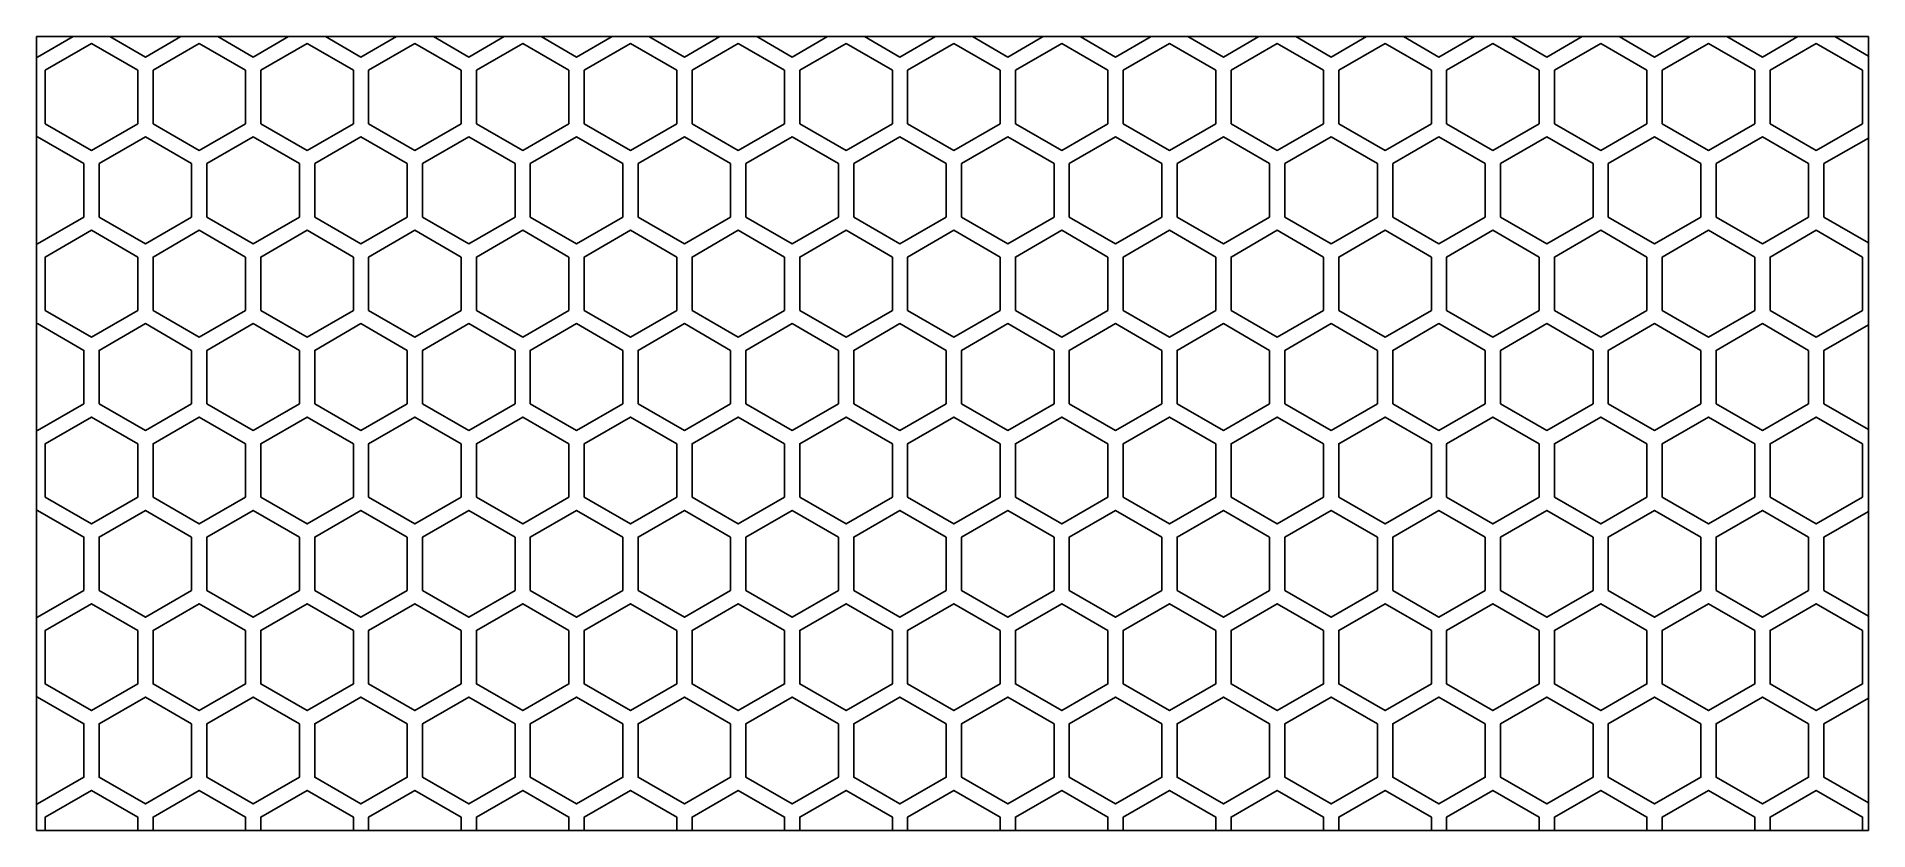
# Model space of a CAD drawing. Header units: millimetres. Extents: x -15.4 to 44.6, y 16.6 to 42.6.
import ezdxf

# ---------------------------------------------------------------- set-up
doc = ezdxf.new("R2010")
doc.units = ezdxf.units.MM
doc.layers.add('background', color=7, linetype='Continuous')
doc.layers.add('outline', color=3, linetype='Continuous')

msp = doc.modelspace()

# ---------------------------------------------------------------- linework, layer by layer
at = {"layer": 'background'}
for points in [[(-15.417, 42.566), (-14.225, 42.566), (-15.386, 41.896), (-15.417, 41.914)], [(-12.105, 41.463), (-13.62, 42.338), (-15.136, 41.463), (-15.136, 39.713), (-13.62, 38.838), (-12.105, 39.713)], [(-10.694, 42.566), (-11.855, 41.896), (-13.015, 42.566)], [(-8.573, 41.463), (-10.089, 42.338), (-11.605, 41.463), (-11.605, 39.713), (-10.089, 38.838), (-8.573, 39.713)], [(-7.163, 42.566), (-8.323, 41.896), (-9.484, 42.566)], [(-5.042, 41.463), (-6.558, 42.338), (-8.073, 41.463), (-8.073, 39.713), (-6.558, 38.838), (-5.042, 39.713)], [(-3.632, 42.566), (-4.792, 41.896), (-5.953, 42.566)], [(-1.511, 41.463), (-3.027, 42.338), (-4.542, 41.463), (-4.542, 39.713), (-3.027, 38.838), (-1.511, 39.713)], [(-0.101, 42.566), (-1.261, 41.896), (-2.422, 42.566)], [(2.02, 41.463), (0.504, 42.338), (-1.011, 41.463), (-1.011, 39.713), (0.504, 38.838), (2.02, 39.713)], [(3.43, 42.566), (2.27, 41.896), (1.11, 42.566)], [(5.551, 41.463), (4.035, 42.338), (2.52, 41.463), (2.52, 39.713), (4.035, 38.838), (5.551, 39.713)], [(6.961, 42.566), (5.801, 41.896), (4.641, 42.566)], [(9.082, 41.463), (7.566, 42.338), (6.051, 41.463), (6.051, 39.713), (7.566, 38.838), (9.082, 39.713)], [(10.492, 42.566), (9.332, 41.896), (8.172, 42.566)], [(12.613, 41.463), (11.098, 42.338), (9.582, 41.463), (9.582, 39.713), (11.098, 38.838), (12.613, 39.713)], [(14.023, 42.566), (12.863, 41.896), (11.703, 42.566)], [(16.144, 41.463), (14.629, 42.338), (13.113, 41.463), (13.113, 39.713), (14.629, 38.838), (16.144, 39.713)], [(17.554, 42.566), (16.394, 41.896), (15.234, 42.566)], [(19.675, 41.463), (18.16, 42.338), (16.644, 41.463), (16.644, 39.713), (18.16, 38.838), (19.675, 39.713)], [(21.086, 42.566), (19.925, 41.896), (18.765, 42.566)], [(23.206, 41.463), (21.691, 42.338), (20.175, 41.463), (20.175, 39.713), (21.691, 38.838), (23.206, 39.713)], [(24.617, 42.566), (23.456, 41.896), (22.296, 42.566)], [(26.737, 41.463), (25.222, 42.338), (23.706, 41.463), (23.706, 39.713), (25.222, 38.838), (26.737, 39.713)], [(28.148, 42.566), (26.987, 41.896), (25.827, 42.566)], [(30.269, 41.463), (28.753, 42.338), (27.237, 41.463), (27.237, 39.713), (28.753, 38.838), (30.269, 39.713)], [(31.679, 42.566), (30.519, 41.896), (29.358, 42.566)], [(33.8, 41.463), (32.284, 42.338), (30.769, 41.463), (30.769, 39.713), (32.284, 38.838), (33.8, 39.713)], [(35.21, 42.566), (34.05, 41.896), (32.889, 42.566)], [(37.331, 41.463), (35.815, 42.338), (34.3, 41.463), (34.3, 39.713), (35.815, 38.838), (37.331, 39.713)], [(38.741, 42.566), (37.581, 41.896), (36.42, 42.566)], [(40.862, 41.463), (39.346, 42.338), (37.831, 41.463), (37.831, 39.713), (39.346, 38.838), (40.862, 39.713)], [(42.272, 42.566), (41.112, 41.896), (39.952, 42.566)], [(44.393, 41.463), (42.877, 42.338), (41.362, 41.463), (41.362, 39.713), (42.877, 38.838), (44.393, 39.713)], [(44.583, 42.566), (44.583, 41.93), (43.483, 42.566)], [(-15.417, 39.262), (-15.386, 39.28), (-13.87, 38.405), (-13.87, 36.655), (-15.386, 35.78), (-15.417, 35.798)], [(-10.339, 38.405), (-11.855, 39.28), (-13.37, 38.405), (-13.37, 36.655), (-11.855, 35.78), (-10.339, 36.655)], [(-6.808, 38.405), (-8.323, 39.28), (-9.839, 38.405), (-9.839, 36.655), (-8.323, 35.78), (-6.808, 36.655)], [(-3.277, 38.405), (-4.792, 39.28), (-6.308, 38.405), (-6.308, 36.655), (-4.792, 35.78), (-3.277, 36.655)], [(0.254, 38.405), (-1.261, 39.28), (-2.777, 38.405), (-2.777, 36.655), (-1.261, 35.78), (0.254, 36.655)], [(3.785, 38.405), (2.27, 39.28), (0.754, 38.405), (0.754, 36.655), (2.27, 35.78), (3.785, 36.655)], [(7.316, 38.405), (5.801, 39.28), (4.285, 38.405), (4.285, 36.655), (5.801, 35.78), (7.316, 36.655)], [(10.848, 38.405), (9.332, 39.28), (7.816, 38.405), (7.816, 36.655), (9.332, 35.78), (10.848, 36.655)], [(14.379, 38.405), (12.863, 39.28), (11.348, 38.405), (11.348, 36.655), (12.863, 35.78), (14.379, 36.655)], [(17.91, 38.405), (16.394, 39.28), (14.879, 38.405), (14.879, 36.655), (16.394, 35.78), (17.91, 36.655)], [(21.441, 38.405), (19.925, 39.28), (18.41, 38.405), (18.41, 36.655), (19.925, 35.78), (21.441, 36.655)], [(24.972, 38.405), (23.456, 39.28), (21.941, 38.405), (21.941, 36.655), (23.456, 35.78), (24.972, 36.655)], [(28.503, 38.405), (26.987, 39.28), (25.472, 38.405), (25.472, 36.655), (26.987, 35.78), (28.503, 36.655)], [(32.034, 38.405), (30.519, 39.28), (29.003, 38.405), (29.003, 36.655), (30.519, 35.78), (32.034, 36.655)], [(35.565, 38.405), (34.05, 39.28), (32.534, 38.405), (32.534, 36.655), (34.05, 35.78), (35.565, 36.655)], [(39.096, 38.405), (37.581, 39.28), (36.065, 38.405), (36.065, 36.655), (37.581, 35.78), (39.096, 36.655)], [(42.627, 38.405), (41.112, 39.28), (39.596, 38.405), (39.596, 36.655), (41.112, 35.78), (42.627, 36.655)], [(44.583, 35.814), (43.127, 36.655), (43.127, 38.405), (44.583, 39.245)], [(-12.105, 35.347), (-13.62, 36.222), (-15.136, 35.347), (-15.136, 33.597), (-13.62, 32.722), (-12.105, 33.597)], [(-8.573, 35.347), (-10.089, 36.222), (-11.605, 35.347), (-11.605, 33.597), (-10.089, 32.722), (-8.573, 33.597)], [(-5.042, 35.347), (-6.558, 36.222), (-8.073, 35.347), (-8.073, 33.597), (-6.558, 32.722), (-5.042, 33.597)], [(-1.511, 35.347), (-3.027, 36.222), (-4.542, 35.347), (-4.542, 33.597), (-3.027, 32.722), (-1.511, 33.597)], [(2.02, 35.347), (0.504, 36.222), (-1.011, 35.347), (-1.011, 33.597), (0.504, 32.722), (2.02, 33.597)], [(5.551, 35.347), (4.035, 36.222), (2.52, 35.347), (2.52, 33.597), (4.035, 32.722), (5.551, 33.597)], [(9.082, 35.347), (7.566, 36.222), (6.051, 35.347), (6.051, 33.597), (7.566, 32.722), (9.082, 33.597)], [(12.613, 35.347), (11.098, 36.222), (9.582, 35.347), (9.582, 33.597), (11.098, 32.722), (12.613, 33.597)], [(16.144, 35.347), (14.629, 36.222), (13.113, 35.347), (13.113, 33.597), (14.629, 32.722), (16.144, 33.597)], [(19.675, 35.347), (18.16, 36.222), (16.644, 35.347), (16.644, 33.597), (18.16, 32.722), (19.675, 33.597)], [(23.206, 35.347), (21.691, 36.222), (20.175, 35.347), (20.175, 33.597), (21.691, 32.722), (23.206, 33.597)], [(26.737, 35.347), (25.222, 36.222), (23.706, 35.347), (23.706, 33.597), (25.222, 32.722), (26.737, 33.597)], [(30.269, 35.347), (28.753, 36.222), (27.237, 35.347), (27.237, 33.597), (28.753, 32.722), (30.269, 33.597)], [(33.8, 35.347), (32.284, 36.222), (30.769, 35.347), (30.769, 33.597), (32.284, 32.722), (33.8, 33.597)], [(37.331, 35.347), (35.815, 36.222), (34.3, 35.347), (34.3, 33.597), (35.815, 32.722), (37.331, 33.597)], [(40.862, 35.347), (39.346, 36.222), (37.831, 35.347), (37.831, 33.597), (39.346, 32.722), (40.862, 33.597)], [(44.393, 35.347), (42.877, 36.222), (41.362, 35.347), (41.362, 33.597), (42.877, 32.722), (44.393, 33.597)], [(-15.417, 33.146), (-15.386, 33.164), (-13.87, 32.289), (-13.87, 30.539), (-15.386, 29.664), (-15.417, 29.682)], [(-10.339, 32.289), (-11.855, 33.164), (-13.37, 32.289), (-13.37, 30.539), (-11.855, 29.664), (-10.339, 30.539)], [(-6.808, 32.289), (-8.323, 33.164), (-9.839, 32.289), (-9.839, 30.539), (-8.323, 29.664), (-6.808, 30.539)], [(-3.277, 32.289), (-4.792, 33.164), (-6.308, 32.289), (-6.308, 30.539), (-4.792, 29.664), (-3.277, 30.539)], [(0.254, 32.289), (-1.261, 33.164), (-2.777, 32.289), (-2.777, 30.539), (-1.261, 29.664), (0.254, 30.539)], [(3.785, 32.289), (2.27, 33.164), (0.754, 32.289), (0.754, 30.539), (2.27, 29.664), (3.785, 30.539)], [(7.316, 32.289), (5.801, 33.164), (4.285, 32.289), (4.285, 30.539), (5.801, 29.664), (7.316, 30.539)], [(10.848, 32.289), (9.332, 33.164), (7.816, 32.289), (7.816, 30.539), (9.332, 29.664), (10.848, 30.539)], [(14.379, 32.289), (12.863, 33.164), (11.348, 32.289), (11.348, 30.539), (12.863, 29.664), (14.379, 30.539)], [(17.91, 32.289), (16.394, 33.164), (14.879, 32.289), (14.879, 30.539), (16.394, 29.664), (17.91, 30.539)], [(21.441, 32.289), (19.925, 33.164), (18.41, 32.289), (18.41, 30.539), (19.925, 29.664), (21.441, 30.539)], [(24.972, 32.289), (23.456, 33.164), (21.941, 32.289), (21.941, 30.539), (23.456, 29.664), (24.972, 30.539)], [(28.503, 32.289), (26.987, 33.164), (25.472, 32.289), (25.472, 30.539), (26.987, 29.664), (28.503, 30.539)], [(32.034, 32.289), (30.519, 33.164), (29.003, 32.289), (29.003, 30.539), (30.519, 29.664), (32.034, 30.539)], [(35.565, 32.289), (34.05, 33.164), (32.534, 32.289), (32.534, 30.539), (34.05, 29.664), (35.565, 30.539)], [(39.096, 32.289), (37.581, 33.164), (36.065, 32.289), (36.065, 30.539), (37.581, 29.664), (39.096, 30.539)], [(42.627, 32.289), (41.112, 33.164), (39.596, 32.289), (39.596, 30.539), (41.112, 29.664), (42.627, 30.539)], [(44.583, 29.698), (43.127, 30.539), (43.127, 32.289), (44.583, 33.129)], [(-12.105, 29.231), (-13.62, 30.106), (-15.136, 29.231), (-15.136, 27.481), (-13.62, 26.606), (-12.105, 27.481)], [(-8.573, 29.231), (-10.089, 30.106), (-11.605, 29.231), (-11.605, 27.481), (-10.089, 26.606), (-8.573, 27.481)], [(-5.042, 29.231), (-6.558, 30.106), (-8.073, 29.231), (-8.073, 27.481), (-6.558, 26.606), (-5.042, 27.481)], [(-1.511, 29.231), (-3.027, 30.106), (-4.542, 29.231), (-4.542, 27.481), (-3.027, 26.606), (-1.511, 27.481)], [(2.02, 29.231), (0.504, 30.106), (-1.011, 29.231), (-1.011, 27.481), (0.504, 26.606), (2.02, 27.481)], [(5.551, 29.231), (4.035, 30.106), (2.52, 29.231), (2.52, 27.481), (4.035, 26.606), (5.551, 27.481)], [(9.082, 29.231), (7.566, 30.106), (6.051, 29.231), (6.051, 27.481), (7.566, 26.606), (9.082, 27.481)], [(12.613, 29.231), (11.098, 30.106), (9.582, 29.231), (9.582, 27.481), (11.098, 26.606), (12.613, 27.481)], [(16.144, 29.231), (14.629, 30.106), (13.113, 29.231), (13.113, 27.481), (14.629, 26.606), (16.144, 27.481)], [(19.675, 29.231), (18.16, 30.106), (16.644, 29.231), (16.644, 27.481), (18.16, 26.606), (19.675, 27.481)], [(23.206, 29.231), (21.691, 30.106), (20.175, 29.231), (20.175, 27.481), (21.691, 26.606), (23.206, 27.481)], [(26.737, 29.231), (25.222, 30.106), (23.706, 29.231), (23.706, 27.481), (25.222, 26.606), (26.737, 27.481)], [(30.269, 29.231), (28.753, 30.106), (27.237, 29.231), (27.237, 27.481), (28.753, 26.606), (30.269, 27.481)], [(33.8, 29.231), (32.284, 30.106), (30.769, 29.231), (30.769, 27.481), (32.284, 26.606), (33.8, 27.481)], [(37.331, 29.231), (35.815, 30.106), (34.3, 29.231), (34.3, 27.481), (35.815, 26.606), (37.331, 27.481)], [(40.862, 29.231), (39.346, 30.106), (37.831, 29.231), (37.831, 27.481), (39.346, 26.606), (40.862, 27.481)], [(44.393, 29.231), (42.877, 30.106), (41.362, 29.231), (41.362, 27.481), (42.877, 26.606), (44.393, 27.481)], [(-15.417, 27.03), (-15.386, 27.048), (-13.87, 26.173), (-13.87, 24.423), (-15.386, 23.548), (-15.417, 23.566)], [(-10.339, 26.173), (-11.855, 27.048), (-13.37, 26.173), (-13.37, 24.423), (-11.855, 23.548), (-10.339, 24.423)], [(-6.808, 26.173), (-8.323, 27.048), (-9.839, 26.173), (-9.839, 24.423), (-8.323, 23.548), (-6.808, 24.423)], [(-3.277, 26.173), (-4.792, 27.048), (-6.308, 26.173), (-6.308, 24.423), (-4.792, 23.548), (-3.277, 24.423)], [(0.254, 26.173), (-1.261, 27.048), (-2.777, 26.173), (-2.777, 24.423), (-1.261, 23.548), (0.254, 24.423)], [(3.785, 26.173), (2.27, 27.048), (0.754, 26.173), (0.754, 24.423), (2.27, 23.548), (3.785, 24.423)], [(7.316, 26.173), (5.801, 27.048), (4.285, 26.173), (4.285, 24.423), (5.801, 23.548), (7.316, 24.423)], [(10.848, 26.173), (9.332, 27.048), (7.816, 26.173), (7.816, 24.423), (9.332, 23.548), (10.848, 24.423)], [(14.379, 26.173), (12.863, 27.048), (11.348, 26.173), (11.348, 24.423), (12.863, 23.548), (14.379, 24.423)], [(17.91, 26.173), (16.394, 27.048), (14.879, 26.173), (14.879, 24.423), (16.394, 23.548), (17.91, 24.423)], [(21.441, 26.173), (19.925, 27.048), (18.41, 26.173), (18.41, 24.423), (19.925, 23.548), (21.441, 24.423)], [(24.972, 26.173), (23.456, 27.048), (21.941, 26.173), (21.941, 24.423), (23.456, 23.548), (24.972, 24.423)], [(28.503, 26.173), (26.987, 27.048), (25.472, 26.173), (25.472, 24.423), (26.987, 23.548), (28.503, 24.423)], [(32.034, 26.173), (30.519, 27.048), (29.003, 26.173), (29.003, 24.423), (30.519, 23.548), (32.034, 24.423)], [(35.565, 26.173), (34.05, 27.048), (32.534, 26.173), (32.534, 24.423), (34.05, 23.548), (35.565, 24.423)], [(39.096, 26.173), (37.581, 27.048), (36.065, 26.173), (36.065, 24.423), (37.581, 23.548), (39.096, 24.423)], [(42.627, 26.173), (41.112, 27.048), (39.596, 26.173), (39.596, 24.423), (41.112, 23.548), (42.627, 24.423)], [(44.583, 23.582), (43.127, 24.423), (43.127, 26.173), (44.583, 27.013)], [(-12.105, 23.115), (-13.62, 23.99), (-15.136, 23.115), (-15.136, 21.365), (-13.62, 20.49), (-12.105, 21.365)], [(-8.573, 23.115), (-10.089, 23.99), (-11.605, 23.115), (-11.605, 21.365), (-10.089, 20.49), (-8.573, 21.365)], [(-5.042, 23.115), (-6.558, 23.99), (-8.073, 23.115), (-8.073, 21.365), (-6.558, 20.49), (-5.042, 21.365)], [(-1.511, 23.115), (-3.027, 23.99), (-4.542, 23.115), (-4.542, 21.365), (-3.027, 20.49), (-1.511, 21.365)], [(2.02, 23.115), (0.504, 23.99), (-1.011, 23.115), (-1.011, 21.365), (0.504, 20.49), (2.02, 21.365)], [(5.551, 23.115), (4.035, 23.99), (2.52, 23.115), (2.52, 21.365), (4.035, 20.49), (5.551, 21.365)], [(9.082, 23.115), (7.566, 23.99), (6.051, 23.115), (6.051, 21.365), (7.566, 20.49), (9.082, 21.365)], [(12.613, 23.115), (11.098, 23.99), (9.582, 23.115), (9.582, 21.365), (11.098, 20.49), (12.613, 21.365)], [(16.144, 23.115), (14.629, 23.99), (13.113, 23.115), (13.113, 21.365), (14.629, 20.49), (16.144, 21.365)], [(19.675, 23.115), (18.16, 23.99), (16.644, 23.115), (16.644, 21.365), (18.16, 20.49), (19.675, 21.365)], [(23.206, 23.115), (21.691, 23.99), (20.175, 23.115), (20.175, 21.365), (21.691, 20.49), (23.206, 21.365)], [(26.737, 23.115), (25.222, 23.99), (23.706, 23.115), (23.706, 21.365), (25.222, 20.49), (26.737, 21.365)], [(30.269, 23.115), (28.753, 23.99), (27.237, 23.115), (27.237, 21.365), (28.753, 20.49), (30.269, 21.365)], [(33.8, 23.115), (32.284, 23.99), (30.769, 23.115), (30.769, 21.365), (32.284, 20.49), (33.8, 21.365)], [(37.331, 23.115), (35.815, 23.99), (34.3, 23.115), (34.3, 21.365), (35.815, 20.49), (37.331, 21.365)], [(40.862, 23.115), (39.346, 23.99), (37.831, 23.115), (37.831, 21.365), (39.346, 20.49), (40.862, 21.365)], [(44.393, 23.115), (42.877, 23.99), (41.362, 23.115), (41.362, 21.365), (42.877, 20.49), (44.393, 21.365)], [(-15.417, 20.914), (-15.386, 20.932), (-13.87, 20.057), (-13.87, 18.307), (-15.386, 17.432), (-15.417, 17.45)], [(-10.339, 20.057), (-11.855, 20.932), (-13.37, 20.057), (-13.37, 18.307), (-11.855, 17.432), (-10.339, 18.307)], [(-6.808, 20.057), (-8.323, 20.932), (-9.839, 20.057), (-9.839, 18.307), (-8.323, 17.432), (-6.808, 18.307)], [(-3.277, 20.057), (-4.792, 20.932), (-6.308, 20.057), (-6.308, 18.307), (-4.792, 17.432), (-3.277, 18.307)], [(0.254, 20.057), (-1.261, 20.932), (-2.777, 20.057), (-2.777, 18.307), (-1.261, 17.432), (0.254, 18.307)], [(3.785, 20.057), (2.27, 20.932), (0.754, 20.057), (0.754, 18.307), (2.27, 17.432), (3.785, 18.307)], [(7.316, 20.057), (5.801, 20.932), (4.285, 20.057), (4.285, 18.307), (5.801, 17.432), (7.316, 18.307)], [(10.848, 20.057), (9.332, 20.932), (7.816, 20.057), (7.816, 18.307), (9.332, 17.432), (10.848, 18.307)], [(14.379, 20.057), (12.863, 20.932), (11.348, 20.057), (11.348, 18.307), (12.863, 17.432), (14.379, 18.307)], [(17.91, 20.057), (16.394, 20.932), (14.879, 20.057), (14.879, 18.307), (16.394, 17.432), (17.91, 18.307)], [(21.441, 20.057), (19.925, 20.932), (18.41, 20.057), (18.41, 18.307), (19.925, 17.432), (21.441, 18.307)], [(24.972, 20.057), (23.456, 20.932), (21.941, 20.057), (21.941, 18.307), (23.456, 17.432), (24.972, 18.307)], [(28.503, 20.057), (26.987, 20.932), (25.472, 20.057), (25.472, 18.307), (26.987, 17.432), (28.503, 18.307)], [(32.034, 20.057), (30.519, 20.932), (29.003, 20.057), (29.003, 18.307), (30.519, 17.432), (32.034, 18.307)], [(35.565, 20.057), (34.05, 20.932), (32.534, 20.057), (32.534, 18.307), (34.05, 17.432), (35.565, 18.307)], [(39.096, 20.057), (37.581, 20.932), (36.065, 20.057), (36.065, 18.307), (37.581, 17.432), (39.096, 18.307)], [(42.627, 20.057), (41.112, 20.932), (39.596, 20.057), (39.596, 18.307), (41.112, 17.432), (42.627, 18.307)], [(44.583, 17.466), (43.127, 18.307), (43.127, 20.057), (44.583, 20.897)], [(-15.136, 16.566), (-15.136, 16.999), (-13.62, 17.874), (-12.105, 16.999), (-12.105, 16.566)], [(-11.605, 16.566), (-11.605, 16.999), (-10.089, 17.874), (-8.573, 16.999), (-8.573, 16.566)], [(-8.073, 16.566), (-8.073, 16.999), (-6.558, 17.874), (-5.042, 16.999), (-5.042, 16.566)], [(-4.542, 16.566), (-4.542, 16.999), (-3.027, 17.874), (-1.511, 16.999), (-1.511, 16.566)], [(-1.011, 16.566), (-1.011, 16.999), (0.504, 17.874), (2.02, 16.999), (2.02, 16.566)], [(2.52, 16.566), (2.52, 16.999), (4.035, 17.874), (5.551, 16.999), (5.551, 16.566)], [(6.051, 16.566), (6.051, 16.999), (7.566, 17.874), (9.082, 16.999), (9.082, 16.566)], [(9.582, 16.566), (9.582, 16.999), (11.098, 17.874), (12.613, 16.999), (12.613, 16.566)], [(13.113, 16.566), (13.113, 16.999), (14.629, 17.874), (16.144, 16.999), (16.144, 16.566)], [(16.644, 16.566), (16.644, 16.999), (18.16, 17.874), (19.675, 16.999), (19.675, 16.566)], [(20.175, 16.566), (20.175, 16.999), (21.691, 17.874), (23.206, 16.999), (23.206, 16.566)], [(23.706, 16.566), (23.706, 16.999), (25.222, 17.874), (26.737, 16.999), (26.737, 16.566)], [(27.237, 16.566), (27.237, 16.999), (28.753, 17.874), (30.269, 16.999), (30.269, 16.566)], [(30.769, 16.566), (30.769, 16.999), (32.284, 17.874), (33.8, 16.999), (33.8, 16.566)], [(34.3, 16.566), (34.3, 16.999), (35.815, 17.874), (37.331, 16.999), (37.331, 16.566)], [(37.831, 16.566), (37.831, 16.999), (39.346, 17.874), (40.862, 16.999), (40.862, 16.566)], [(41.362, 16.566), (41.362, 16.999), (42.877, 17.874), (44.393, 16.999), (44.393, 16.566)]]:
    msp.add_lwpolyline(points, close=True, dxfattribs=at)
at = {"layer": 'outline'}
msp.add_lwpolyline([(44.583, 16.566), (44.583, 42.566), (-15.417, 42.566), (-15.417, 16.566), (44.583, 16.566)], close=True, dxfattribs=at)

doc.saveas('drawing.dxf')
